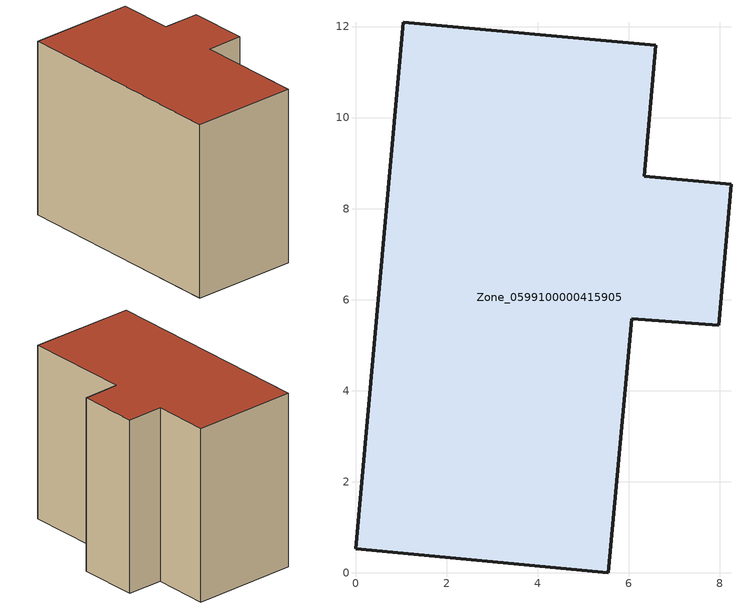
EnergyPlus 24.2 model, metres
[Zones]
Zone_0599100000415905
 floor ground (C_G): 0,0.53 1.05,12.1 6.6,11.59 6.34,8.71 8.25,8.54 7.98,5.44 6.06,5.58 5.55,0 z0
 wall outside (C_F): 1.05,12.1 0,0.53 5.55,0 6.06,5.58 7.98,5.44 8.25,8.54 6.34,8.71 6.6,11.59 1.05,12.1 z0:9.27
 roof outside (C_R): 6.6,11.59 1.05,12.1 0,0.53 5.55,0 6.06,5.58 7.98,5.44 8.25,8.54 6.34,8.71 z9.27
[BUILDING]
Pand.0599100000415905: North Axis=0; Terrain=City; Loads Convergence Tolerance Value=0.04; Temperature Convergence Tolerance Value=0.4; Solar Distribution=FullExterior; Maximum Number of Warmup Days=25; Minimum Number of Warmup Days=1
[Site:Location]
Rotterdam.The.Hague.AP_ZH_NLD Design_Conditions: Latitude=51.96; Longitude=4.45; Time Zone=1; Elevation=-4.5
[SITE:GROUNDTEMPERATURE:BUILDINGSURFACE]
18, 18, 18, 18, 18, 18, 18, 18, 18, 18, 18, 18
[MATERIAL] Thermal Absorptance=0.9; Solar Absorptance=0.7; Visible Absorptance=0.7
Name | Roughness | Thickness | Conductivity | Density | Specific Heat
G.TC.1992-2005 | MediumSmooth | 0.15 | 0.06 | 540 | 1210
F.TC.1992-2005 | Rough | 0.3 | 0.12 | 1920 | 840
R.TC.1992-2005 | MediumRough | 0.2 | 0.08 | 1500 | 1000
[CONSTRUCTION]
C_G: G.TC.1992-2005
C_F: F.TC.1992-2005
C_R: R.TC.1992-2005
[ZONE]
Zone_0599100000415905: Type=1; Multiplier=1; Ceiling Height=Autocalculate; Volume=Autocalculate; Floor Area=autocalculate; Part of Total Floor Area=Yes
[ZONEINFILTRATION:DESIGNFLOWRATE]
Infil_Zone_0599100000415905: Zone or ZoneList or Space or SpaceList=Zone_0599100000415905; Schedule=AlwaysOn; Design Flow Rate Calculation Method=Flow/Area; Flow Rate per Floor Area=0.0015; Constant Term Coefficient=1; Temperature Term Coefficient=0; Velocity Term Coefficient=0; Velocity Squared Term Coefficient=0
[HVACTEMPLATE:ZONE:IDEALLOADSAIRSYSTEM]
Zone_0599100000415905: Maximum Heating Supply Air Temperature=50; Minimum Cooling Supply Air Temperature=13; Maximum Heating Supply Air Humidity Ratio=0.0156; Minimum Cooling Supply Air Humidity Ratio=0.0077; Heating Limit=NoLimit; Cooling Limit=NoLimit; Dehumidification Control Type=ConstantSensibleHeatRatio; Cooling Sensible Heat Ratio=0.7; Dehumidification Setpoint=60; Humidification Control Type=None; Humidification Setpoint=30; Outdoor Air Method=None; Outdoor Air Flow Rate per Person=0.00944; Outdoor Air Flow Rate per Zone Floor Area=0; Outdoor Air Flow Rate per Zone=0; Demand Controlled Ventilation Type=None; Outdoor Air Economizer Type=NoEconomizer; Heat Recovery Type=None; Sensible Heat Recovery Effectiveness=0.7; Latent Heat Recovery Effectiveness=0.65
[ZONECONTROL:THERMOSTAT]
ThermostatControl_Zone_0599100000415905: Zone or ZoneList=Zone_0599100000415905; Control Type Schedule=DualSetpointControlType; Control 1=Thermostat_Zone_0599100000415905; Temperature Difference Between Cutout And Setpoint=0
[THERMOSTATSETPOINT:DUALSETPOINT]
Thermostat_Zone_0599100000415905: Heating Setpoint Temperature Schedule=HeatingSetpoint_Zone_0599100000415905; Cooling Setpoint Temperature Schedule=CoolingSetpoint_Zone_0599100000415905
[SCHEDULE:COMPACT]
HeatingSetpoint_Zone_0599100000415905: Through: 12/31, For: AllDays, Until: 24:00, 21
CoolingSetpoint_Zone_0599100000415905: Through: 12/31, For: AllDays, Until: 24:00, 24
DualSetpointControlType: Through: 12/31, For: AllDays, Until: 24:00, 4
AlwaysOn: Through: 12/31, For: AllDays, Until: 24:00, 1
